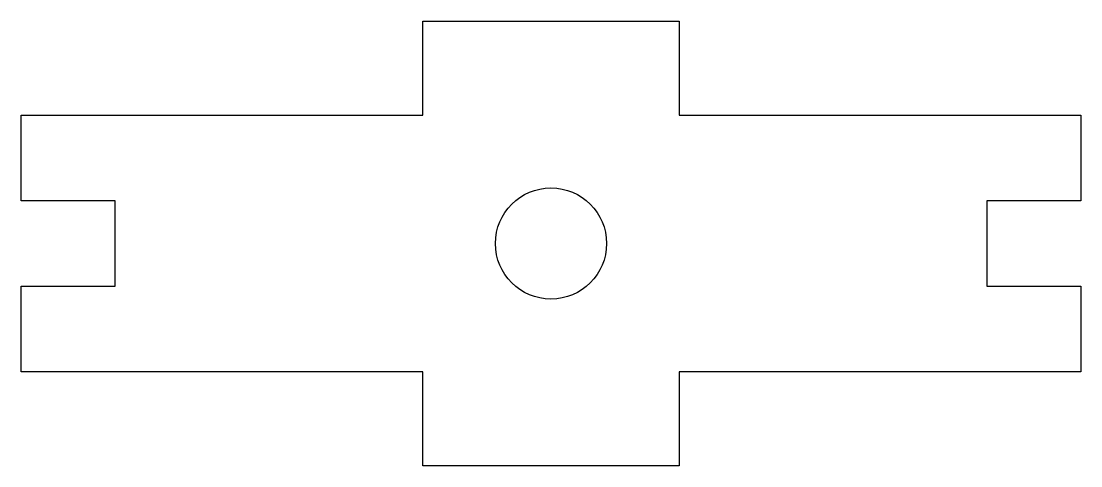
# Model space of a CAD drawing. Header units: millimetres. Extents: x -82.3 to -20.3, y -9.5 to 16.5.
import ezdxf

# ---------------------------------------------------------------- set-up
doc = ezdxf.new("R2010")
doc.units = ezdxf.units.MM
doc.layers.get('0').update_dxf_attribs({"linetype": 'CONTINUOUS'})

msp = doc.modelspace()

# ---------------------------------------------------------------- linework, layer by layer
msp.add_lwpolyline([(-76.783, 6.01), (-82.283, 6.01), (-82.283, 11.01), (-58.784, 11.01), (-58.784, 16.51), (-43.784, 16.51), (-43.784, 11.01), (-20.285, 11.01), (-20.285, 6.01), (-25.785, 6.01), (-25.785, 1.01), (-20.285, 1.01), (-20.285, -3.99), (-43.784, -3.99), (-43.784, -9.49), (-58.784, -9.49), (-58.784, -3.99), (-82.283, -3.99), (-82.283, 1.01), (-76.783, 1.01)], close=True)
msp.add_circle((-51.284, 3.51), 3.25)

doc.saveas('drawing.dxf')
